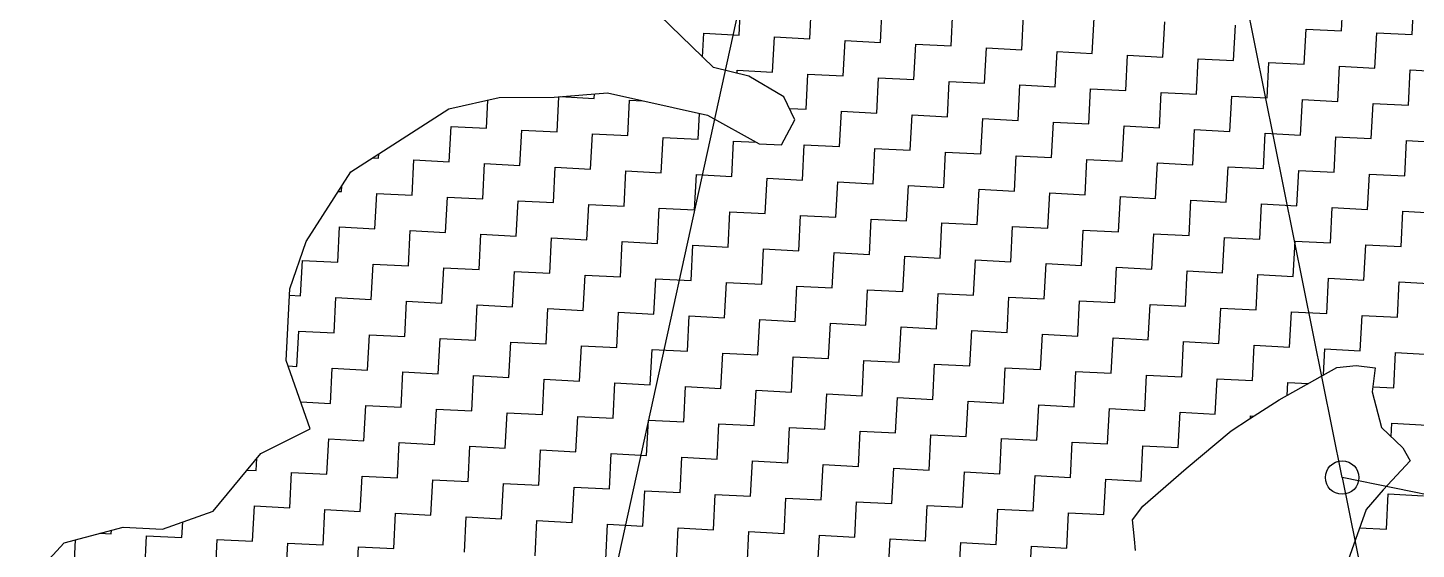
# Model space of a CAD drawing. Header units: metres. Extents: x 281214 to 284109, y 2088556 to 2092246.
# Drawn here: x 281427.3 to 281674.5, y 2091688.2 to 2091781 of the extents above; entities that cross this region are included whole.
import ezdxf

# ---------------------------------------------------------------- set-up
doc = ezdxf.new("R2010")
doc.units = ezdxf.units.M
doc.layers.add('POLY_HATCH', color=12, linetype='Continuous')
doc.layers.add('POLY_PARCEL', color=6, linetype='Continuous')

msp = doc.modelspace()

# ---------------------------------------------------------------- linework, layer by layer
msp.add_circle((281661.36, 2091700.98), 2.98)
at = {"layer": 'POLY_HATCH', "linetype": 'Continuous'}
for p, q in [((281554, 2091779.73), (281554.33, 2091786.02)), ((281566.58, 2091779.08), (281566.9, 2091785.37)), ((281579.15, 2091778.43), (281579.48, 2091784.72)), ((281661.23, 2091780.48), (281661.55, 2091786.77)), ((281673.8, 2091779.82), (281674.13, 2091786.11)), ((281591.73, 2091777.78), (281592.06, 2091784.07)), ((281604.31, 2091777.12), (281604.63, 2091783.41)), ((281616.88, 2091776.47), (281617.21, 2091782.76)), ((281547.49, 2091775.82), (281547.71, 2091780.06)), ((281547.71, 2091780.06), (281554, 2091779.73)), ((281629.46, 2091775.82), (281629.79, 2091782.11)), ((281642.04, 2091775.17), (281642.36, 2091781.46)), ((281654.61, 2091774.52), (281654.94, 2091780.8)), ((281654.94, 2091780.8), (281661.23, 2091780.48)), ((281667.19, 2091773.86), (281667.51, 2091780.15)), ((281667.51, 2091780.15), (281673.8, 2091779.82)), ((281559.96, 2091773.12), (281560.29, 2091779.41)), ((281560.29, 2091779.41), (281566.58, 2091779.08)), ((281572.54, 2091772.47), (281572.87, 2091778.76)), ((281572.87, 2091778.76), (281579.15, 2091778.43)), ((281585.12, 2091771.81), (281585.44, 2091778.1)), ((281585.44, 2091778.1), (281591.73, 2091777.78)), ((281597.69, 2091771.16), (281598.02, 2091777.45)), ((281598.02, 2091777.45), (281604.31, 2091777.12)), ((281610.27, 2091770.51), (281610.59, 2091776.8)), ((281610.59, 2091776.8), (281616.88, 2091776.47)), ((281622.84, 2091769.86), (281623.17, 2091776.15)), ((281623.17, 2091776.15), (281629.46, 2091775.82)), ((281635.42, 2091769.21), (281635.75, 2091775.49)), ((281635.75, 2091775.49), (281642.04, 2091775.17)), ((281648, 2091768.55), (281648.32, 2091774.84)), ((281648.32, 2091774.84), (281654.61, 2091774.52)), ((281553.65, 2091772.9), (281553.67, 2091773.45)), ((281553.67, 2091773.45), (281559.96, 2091773.12)), ((281565.93, 2091766.51), (281566.25, 2091772.79)), ((281566.25, 2091772.79), (281572.54, 2091772.47)), ((281660.57, 2091767.9), (281660.9, 2091774.19)), ((281660.9, 2091774.19), (281667.19, 2091773.86)), ((281673.15, 2091767.25), (281673.48, 2091773.54)), ((281673.48, 2091773.54), (281679.76, 2091773.21)), ((281578.5, 2091765.85), (281578.83, 2091772.14)), ((281578.83, 2091772.14), (281585.12, 2091771.81)), ((281591.08, 2091765.2), (281591.4, 2091771.49)), ((281591.4, 2091771.49), (281597.69, 2091771.16)), ((281603.65, 2091764.55), (281603.98, 2091770.84)), ((281603.98, 2091770.84), (281610.27, 2091770.51)), ((281616.23, 2091763.9), (281616.56, 2091770.18)), ((281616.56, 2091770.18), (281622.84, 2091769.86)), ((281509.01, 2091763.15), (281509.26, 2091768.15)), ((281521.58, 2091762.5), (281521.91, 2091768.76)), ((281522.13, 2091768.78), (281528.2, 2091768.46)), ((281528.2, 2091768.46), (281528.24, 2091769.24)), ((281534.16, 2091761.85), (281534.48, 2091768.14)), ((281534.48, 2091768.14), (281536.88, 2091768.01)), ((281628.81, 2091763.24), (281629.13, 2091769.53)), ((281629.13, 2091769.53), (281635.42, 2091769.21)), ((281641.38, 2091762.59), (281641.71, 2091768.88)), ((281641.71, 2091768.88), (281648, 2091768.55)), ((281653.96, 2091761.94), (281654.29, 2091768.23)), ((281654.29, 2091768.23), (281660.57, 2091767.9)), ((281666.54, 2091761.29), (281666.86, 2091767.57)), ((281666.86, 2091767.57), (281673.15, 2091767.25)), ((281546.73, 2091761.2), (281546.97, 2091765.76)), ((281562.95, 2091766.66), (281565.93, 2091766.51)), ((281571.89, 2091759.89), (281572.21, 2091766.18)), ((281572.21, 2091766.18), (281578.5, 2091765.85)), ((281584.46, 2091759.24), (281584.79, 2091765.53)), ((281584.79, 2091765.53), (281591.08, 2091765.2)), ((281502.39, 2091757.19), (281502.72, 2091763.48)), ((281502.72, 2091763.48), (281509.01, 2091763.15)), ((281514.97, 2091756.54), (281515.29, 2091762.83)), ((281515.29, 2091762.83), (281521.58, 2091762.5)), ((281597.04, 2091758.59), (281597.37, 2091764.87)), ((281597.37, 2091764.87), (281603.65, 2091764.55)), ((281609.62, 2091757.93), (281609.94, 2091764.22)), ((281609.94, 2091764.22), (281616.23, 2091763.9)), ((281622.19, 2091757.28), (281622.52, 2091763.57)), ((281622.52, 2091763.57), (281628.81, 2091763.24)), ((281634.77, 2091756.63), (281635.09, 2091762.92)), ((281635.09, 2091762.92), (281641.38, 2091762.59)), ((281527.54, 2091755.89), (281527.87, 2091762.17)), ((281527.87, 2091762.17), (281534.16, 2091761.85)), ((281540.12, 2091755.23), (281540.45, 2091761.52)), ((281540.45, 2091761.52), (281546.73, 2091761.2)), ((281552.7, 2091754.58), (281553.02, 2091760.87)), ((281553.02, 2091760.87), (281557.09, 2091760.66)), ((281565.27, 2091753.93), (281565.6, 2091760.22)), ((281565.6, 2091760.22), (281571.89, 2091759.89)), ((281647.35, 2091755.98), (281647.67, 2091762.27)), ((281647.67, 2091762.27), (281653.96, 2091761.94)), ((281659.92, 2091755.32), (281660.25, 2091761.61)), ((281660.25, 2091761.61), (281666.54, 2091761.29)), ((281672.5, 2091754.67), (281672.82, 2091760.96)), ((281672.82, 2091760.96), (281679.11, 2091760.63)), ((281488.79, 2091757.9), (281489.81, 2091757.84)), ((281489.81, 2091757.84), (281489.85, 2091758.58)), ((281495.78, 2091751.23), (281496.1, 2091757.52)), ((281496.1, 2091757.52), (281502.39, 2091757.19)), ((281577.85, 2091753.28), (281578.18, 2091759.56)), ((281578.18, 2091759.56), (281584.46, 2091759.24)), ((281590.43, 2091752.62), (281590.75, 2091758.91)), ((281590.75, 2091758.91), (281597.04, 2091758.59)), ((281603, 2091751.97), (281603.33, 2091758.26)), ((281603.33, 2091758.26), (281609.62, 2091757.93)), ((281615.58, 2091751.32), (281615.9, 2091757.61)), ((281615.9, 2091757.61), (281622.19, 2091757.28)), ((281508.35, 2091750.58), (281508.68, 2091756.86)), ((281508.68, 2091756.86), (281514.97, 2091756.54)), ((281520.93, 2091749.92), (281521.26, 2091756.21)), ((281521.26, 2091756.21), (281527.54, 2091755.89)), ((281533.51, 2091749.27), (281533.83, 2091755.56)), ((281533.83, 2091755.56), (281540.12, 2091755.23)), ((281628.15, 2091750.67), (281628.48, 2091756.96)), ((281628.48, 2091756.96), (281634.77, 2091756.63)), ((281640.73, 2091750.01), (281641.06, 2091756.3)), ((281641.06, 2091756.3), (281647.35, 2091755.98)), ((281653.31, 2091749.36), (281653.63, 2091755.65)), ((281653.63, 2091755.65), (281659.92, 2091755.32)), ((281483.2, 2091751.88), (281483.25, 2091752.85)), ((281546.08, 2091748.62), (281546.41, 2091754.91)), ((281546.41, 2091754.91), (281552.7, 2091754.58)), ((281558.66, 2091747.97), (281558.98, 2091754.26)), ((281558.98, 2091754.26), (281565.27, 2091753.93)), ((281571.23, 2091747.31), (281571.56, 2091753.6)), ((281571.56, 2091753.6), (281577.85, 2091753.28)), ((281583.81, 2091746.66), (281584.14, 2091752.95)), ((281584.14, 2091752.95), (281590.43, 2091752.62)), ((281665.88, 2091748.71), (281666.21, 2091755)), ((281666.21, 2091755), (281672.5, 2091754.67)), ((281482.65, 2091751.91), (281483.2, 2091751.88)), ((281489.16, 2091745.27), (281489.49, 2091751.55)), ((281489.49, 2091751.55), (281495.78, 2091751.23)), ((281501.74, 2091744.61), (281502.06, 2091750.9)), ((281502.06, 2091750.9), (281508.35, 2091750.58)), ((281514.32, 2091743.96), (281514.64, 2091750.25)), ((281514.64, 2091750.25), (281520.93, 2091749.92)), ((281596.39, 2091746.01), (281596.71, 2091752.3)), ((281596.71, 2091752.3), (281603, 2091751.97)), ((281608.96, 2091745.36), (281609.29, 2091751.65)), ((281609.29, 2091751.65), (281615.58, 2091751.32)), ((281621.54, 2091744.71), (281621.87, 2091750.99)), ((281621.87, 2091750.99), (281628.15, 2091750.67)), ((281634.12, 2091744.05), (281634.44, 2091750.34)), ((281634.44, 2091750.34), (281640.73, 2091750.01)), ((281526.89, 2091743.31), (281527.22, 2091749.6)), ((281527.22, 2091749.6), (281533.51, 2091749.27)), ((281539.47, 2091742.66), (281539.79, 2091748.95)), ((281539.79, 2091748.95), (281546.08, 2091748.62)), ((281552.04, 2091742), (281552.37, 2091748.29)), ((281552.37, 2091748.29), (281558.66, 2091747.97)), ((281564.62, 2091741.35), (281564.95, 2091747.64)), ((281564.95, 2091747.64), (281571.23, 2091747.31)), ((281646.69, 2091743.4), (281647.02, 2091749.69)), ((281647.02, 2091749.69), (281653.31, 2091749.36)), ((281659.27, 2091742.75), (281659.6, 2091749.04)), ((281659.6, 2091749.04), (281665.88, 2091748.71)), ((281671.85, 2091742.1), (281672.17, 2091748.38)), ((281672.17, 2091748.38), (281678.46, 2091748.06)), ((281482.55, 2091739.3), (281482.87, 2091745.59)), ((281482.87, 2091745.59), (281489.16, 2091745.27)), ((281577.2, 2091740.7), (281577.52, 2091746.99)), ((281577.52, 2091746.99), (281583.81, 2091746.66)), ((281589.77, 2091740.05), (281590.1, 2091746.34)), ((281590.1, 2091746.34), (281596.39, 2091746.01)), ((281602.35, 2091739.4), (281602.68, 2091745.68)), ((281602.68, 2091745.68), (281608.96, 2091745.36)), ((281495.12, 2091738.65), (281495.45, 2091744.94)), ((281495.45, 2091744.94), (281501.74, 2091744.61)), ((281507.7, 2091738), (281508.03, 2091744.29)), ((281508.03, 2091744.29), (281514.32, 2091743.96)), ((281520.28, 2091737.35), (281520.6, 2091743.64)), ((281520.6, 2091743.64), (281526.89, 2091743.31)), ((281532.85, 2091736.7), (281533.18, 2091742.98)), ((281533.18, 2091742.98), (281539.47, 2091742.66)), ((281614.93, 2091738.74), (281615.25, 2091745.03)), ((281615.25, 2091745.03), (281621.54, 2091744.71)), ((281627.5, 2091738.09), (281627.83, 2091744.38)), ((281627.83, 2091744.38), (281634.12, 2091744.05)), ((281640.08, 2091737.44), (281640.4, 2091743.73)), ((281640.4, 2091743.73), (281646.69, 2091743.4)), ((281652.65, 2091736.79), (281652.98, 2091743.07)), ((281652.98, 2091743.07), (281659.27, 2091742.75)), ((281545.43, 2091736.04), (281545.76, 2091742.33)), ((281545.76, 2091742.33), (281552.04, 2091742)), ((281558.01, 2091735.39), (281558.33, 2091741.68)), ((281558.33, 2091741.68), (281564.62, 2091741.35)), ((281570.58, 2091734.74), (281570.91, 2091741.03)), ((281570.91, 2091741.03), (281577.2, 2091740.7)), ((281583.16, 2091734.09), (281583.48, 2091740.37)), ((281583.48, 2091740.37), (281589.77, 2091740.05)), ((281665.23, 2091736.13), (281665.56, 2091742.42)), ((281665.56, 2091742.42), (281671.85, 2091742.1)), ((281475.93, 2091733.34), (281476.26, 2091739.63)), ((281476.26, 2091739.63), (281482.55, 2091739.3)), ((281488.51, 2091732.69), (281488.84, 2091738.98)), ((281488.84, 2091738.98), (281495.12, 2091738.65)), ((281501.09, 2091732.04), (281501.41, 2091738.33)), ((281501.41, 2091738.33), (281507.7, 2091738)), ((281595.74, 2091733.43), (281596.06, 2091739.72)), ((281596.06, 2091739.72), (281602.35, 2091739.4)), ((281608.31, 2091732.78), (281608.64, 2091739.07)), ((281608.64, 2091739.07), (281614.93, 2091738.74)), ((281620.89, 2091732.13), (281621.21, 2091738.42)), ((281621.21, 2091738.42), (281627.5, 2091738.09)), ((281633.46, 2091731.48), (281633.79, 2091737.76)), ((281633.79, 2091737.76), (281640.08, 2091737.44)), ((281513.66, 2091731.39), (281513.99, 2091737.67)), ((281513.99, 2091737.67), (281520.28, 2091737.35)), ((281526.24, 2091730.73), (281526.57, 2091737.02)), ((281526.57, 2091737.02), (281532.85, 2091736.7)), ((281538.82, 2091730.08), (281539.14, 2091736.37)), ((281539.14, 2091736.37), (281545.43, 2091736.04)), ((281551.39, 2091729.43), (281551.72, 2091735.72)), ((281551.72, 2091735.72), (281558.01, 2091735.39)), ((281646.04, 2091730.82), (281646.37, 2091737.11)), ((281646.37, 2091737.11), (281652.65, 2091736.79)), ((281658.62, 2091730.17), (281658.94, 2091736.46)), ((281658.94, 2091736.46), (281665.23, 2091736.13)), ((281671.19, 2091729.52), (281671.52, 2091735.81)), ((281671.52, 2091735.81), (281677.81, 2091735.48)), ((281473.97, 2091733.44), (281475.93, 2091733.34)), ((281481.9, 2091726.73), (281482.22, 2091733.02)), ((281482.22, 2091733.02), (281488.51, 2091732.69)), ((281563.97, 2091728.78), (281564.29, 2091735.06)), ((281564.29, 2091735.06), (281570.58, 2091734.74)), ((281576.54, 2091728.12), (281576.87, 2091734.41)), ((281576.87, 2091734.41), (281583.16, 2091734.09)), ((281589.12, 2091727.47), (281589.45, 2091733.76)), ((281589.45, 2091733.76), (281595.74, 2091733.43)), ((281601.7, 2091726.82), (281602.02, 2091733.11)), ((281602.02, 2091733.11), (281608.31, 2091732.78)), ((281494.47, 2091726.08), (281494.8, 2091732.36)), ((281494.8, 2091732.36), (281501.09, 2091732.04)), ((281507.05, 2091725.42), (281507.37, 2091731.71)), ((281507.37, 2091731.71), (281513.66, 2091731.39)), ((281519.62, 2091724.77), (281519.95, 2091731.06)), ((281519.95, 2091731.06), (281526.24, 2091730.73)), ((281532.2, 2091724.12), (281532.53, 2091730.41)), ((281532.53, 2091730.41), (281538.82, 2091730.08)), ((281614.27, 2091726.17), (281614.6, 2091732.46)), ((281614.6, 2091732.46), (281620.89, 2091732.13)), ((281626.85, 2091725.51), (281627.18, 2091731.8)), ((281627.18, 2091731.8), (281633.46, 2091731.48)), ((281639.43, 2091724.86), (281639.75, 2091731.15)), ((281639.75, 2091731.15), (281646.04, 2091730.82)), ((281652, 2091724.21), (281652.33, 2091730.5)), ((281652.33, 2091730.5), (281658.62, 2091730.17)), ((281544.78, 2091723.47), (281545.1, 2091729.75)), ((281545.1, 2091729.75), (281551.39, 2091729.43)), ((281557.35, 2091722.81), (281557.68, 2091729.1)), ((281557.68, 2091729.1), (281563.97, 2091728.78)), ((281569.93, 2091722.16), (281570.26, 2091728.45)), ((281570.26, 2091728.45), (281576.54, 2091728.12)), ((281664.58, 2091723.56), (281664.9, 2091729.85)), ((281664.9, 2091729.85), (281671.19, 2091729.52)), ((281475.28, 2091720.77), (281475.61, 2091727.05)), ((281475.61, 2091727.05), (281481.9, 2091726.73)), ((281487.86, 2091720.11), (281488.18, 2091726.4)), ((281488.18, 2091726.4), (281494.47, 2091726.08)), ((281500.43, 2091719.46), (281500.76, 2091725.75)), ((281500.76, 2091725.75), (281507.05, 2091725.42)), ((281582.51, 2091721.51), (281582.83, 2091727.8)), ((281582.83, 2091727.8), (281589.12, 2091727.47)), ((281595.08, 2091720.86), (281595.41, 2091727.15)), ((281595.41, 2091727.15), (281601.7, 2091726.82)), ((281607.66, 2091720.2), (281607.99, 2091726.49)), ((281607.99, 2091726.49), (281614.27, 2091726.17)), ((281620.24, 2091719.55), (281620.56, 2091725.84)), ((281620.56, 2091725.84), (281626.85, 2091725.51)), ((281513.01, 2091718.81), (281513.34, 2091725.1)), ((281513.34, 2091725.1), (281519.62, 2091724.77)), ((281525.59, 2091718.16), (281525.91, 2091724.45)), ((281525.91, 2091724.45), (281532.2, 2091724.12)), ((281538.16, 2091717.5), (281538.49, 2091723.79)), ((281538.49, 2091723.79), (281544.78, 2091723.47)), ((281550.74, 2091716.85), (281551.07, 2091723.14)), ((281551.07, 2091723.14), (281557.35, 2091722.81)), ((281632.81, 2091718.9), (281633.14, 2091725.19)), ((281633.14, 2091725.19), (281639.43, 2091724.86)), ((281645.39, 2091718.25), (281645.71, 2091724.54)), ((281645.71, 2091724.54), (281652, 2091724.21)), ((281658.05, 2091719.24), (281658.29, 2091723.88)), ((281658.29, 2091723.88), (281664.58, 2091723.56)), ((281670.54, 2091716.94), (281670.87, 2091723.23)), ((281670.87, 2091723.23), (281677.16, 2091722.91)), ((281473.7, 2091720.85), (281475.28, 2091720.77)), ((281481.24, 2091714.15), (281481.57, 2091720.44)), ((281481.57, 2091720.44), (281487.86, 2091720.11)), ((281563.32, 2091716.2), (281563.64, 2091722.49)), ((281563.64, 2091722.49), (281569.93, 2091722.16)), ((281575.89, 2091715.55), (281576.22, 2091721.84)), ((281576.22, 2091721.84), (281582.51, 2091721.51)), ((281588.47, 2091714.9), (281588.79, 2091721.18)), ((281588.79, 2091721.18), (281595.08, 2091720.86)), ((281601.04, 2091714.24), (281601.37, 2091720.53)), ((281601.37, 2091720.53), (281607.66, 2091720.2)), ((281493.82, 2091713.5), (281494.15, 2091719.79)), ((281494.15, 2091719.79), (281500.43, 2091719.46)), ((281506.4, 2091712.85), (281506.72, 2091719.14)), ((281506.72, 2091719.14), (281513.01, 2091718.81)), ((281518.97, 2091712.19), (281519.3, 2091718.48)), ((281519.3, 2091718.48), (281525.59, 2091718.16)), ((281613.62, 2091713.59), (281613.95, 2091719.88)), ((281613.95, 2091719.88), (281620.24, 2091719.55)), ((281626.2, 2091712.94), (281626.52, 2091719.23)), ((281626.52, 2091719.23), (281632.81, 2091718.9)), ((281638.77, 2091712.29), (281639.1, 2091718.57)), ((281639.1, 2091718.57), (281645.39, 2091718.25)), ((281531.55, 2091711.54), (281531.87, 2091717.83)), ((281531.87, 2091717.83), (281538.16, 2091717.5)), ((281544.13, 2091710.89), (281544.45, 2091717.18)), ((281544.45, 2091717.18), (281550.74, 2091716.85)), ((281556.7, 2091710.24), (281557.03, 2091716.53)), ((281557.03, 2091716.53), (281563.32, 2091716.2)), ((281569.28, 2091709.59), (281569.6, 2091715.87)), ((281569.6, 2091715.87), (281575.89, 2091715.55)), ((281651.56, 2091715.61), (281651.68, 2091717.92)), ((281651.68, 2091717.92), (281655.35, 2091717.73)), ((281666.82, 2091717.14), (281670.54, 2091716.94)), ((281475.95, 2091714.43), (281481.24, 2091714.15)), ((281487.21, 2091707.54), (281487.53, 2091713.83)), ((281487.53, 2091713.83), (281493.82, 2091713.5)), ((281499.78, 2091706.89), (281500.11, 2091713.17)), ((281500.11, 2091713.17), (281506.4, 2091712.85)), ((281581.85, 2091708.93), (281582.18, 2091715.22)), ((281582.18, 2091715.22), (281588.47, 2091714.9)), ((281594.43, 2091708.28), (281594.76, 2091714.57)), ((281594.76, 2091714.57), (281601.04, 2091714.24)), ((281607.01, 2091707.63), (281607.33, 2091713.92)), ((281607.33, 2091713.92), (281613.62, 2091713.59)), ((281619.58, 2091706.98), (281619.91, 2091713.26)), ((281619.91, 2091713.26), (281626.2, 2091712.94)), ((281512.36, 2091706.23), (281512.68, 2091712.52)), ((281512.68, 2091712.52), (281518.97, 2091712.19)), ((281524.93, 2091705.58), (281525.26, 2091711.87)), ((281525.26, 2091711.87), (281531.55, 2091711.54)), ((281537.51, 2091704.93), (281537.84, 2091711.22)), ((281537.84, 2091711.22), (281544.13, 2091710.89)), ((281550.09, 2091704.28), (281550.41, 2091710.56)), ((281550.41, 2091710.56), (281556.7, 2091710.24)), ((281632.16, 2091706.32), (281632.49, 2091712.61)), ((281632.49, 2091712.61), (281638.77, 2091712.29)), ((281645.04, 2091711.53), (281645.06, 2091711.96)), ((281645.06, 2091711.96), (281645.66, 2091711.93)), ((281670.09, 2091708.28), (281670.21, 2091710.66)), ((281670.21, 2091710.66), (281676.5, 2091710.33)), ((281562.66, 2091703.62), (281562.99, 2091709.91)), ((281562.99, 2091709.91), (281569.28, 2091709.59)), ((281575.24, 2091702.97), (281575.57, 2091709.26)), ((281575.57, 2091709.26), (281581.85, 2091708.93)), ((281587.82, 2091702.32), (281588.14, 2091708.61)), ((281588.14, 2091708.61), (281594.43, 2091708.28)), ((281480.59, 2091701.58), (281480.92, 2091707.86)), ((281480.92, 2091707.86), (281487.21, 2091707.54)), ((281493.17, 2091700.92), (281493.49, 2091707.21)), ((281493.49, 2091707.21), (281499.78, 2091706.89)), ((281505.74, 2091700.27), (281506.07, 2091706.56)), ((281506.07, 2091706.56), (281512.36, 2091706.23)), ((281518.32, 2091699.62), (281518.65, 2091705.91)), ((281518.65, 2091705.91), (281524.93, 2091705.58)), ((281600.39, 2091701.67), (281600.72, 2091707.95)), ((281600.72, 2091707.95), (281607.01, 2091707.63)), ((281612.97, 2091701.01), (281613.29, 2091707.3)), ((281613.29, 2091707.3), (281619.58, 2091706.98)), ((281625.55, 2091700.36), (281625.87, 2091706.65)), ((281625.87, 2091706.65), (281632.16, 2091706.32)), ((281468.01, 2091702.23), (281468.13, 2091704.38)), ((281530.9, 2091698.97), (281531.22, 2091705.25)), ((281531.22, 2091705.25), (281537.51, 2091704.93)), ((281543.47, 2091698.31), (281543.8, 2091704.6)), ((281543.8, 2091704.6), (281550.09, 2091704.28)), ((281556.05, 2091697.66), (281556.38, 2091703.95)), ((281556.38, 2091703.95), (281562.66, 2091703.62)), ((281568.63, 2091697.01), (281568.95, 2091703.3)), ((281568.95, 2091703.3), (281575.24, 2091702.97)), ((281466.41, 2091702.31), (281468.01, 2091702.23)), ((281473.98, 2091695.61), (281474.3, 2091701.9)), ((281474.3, 2091701.9), (281480.59, 2091701.58)), ((281486.55, 2091694.96), (281486.88, 2091701.25)), ((281486.88, 2091701.25), (281493.17, 2091700.92)), ((281581.2, 2091696.36), (281581.53, 2091702.65)), ((281581.53, 2091702.65), (281587.82, 2091702.32)), ((281593.78, 2091695.7), (281594.1, 2091701.99)), ((281594.1, 2091701.99), (281600.39, 2091701.67)), ((281606.35, 2091695.05), (281606.68, 2091701.34)), ((281606.68, 2091701.34), (281612.97, 2091701.01)), ((281618.93, 2091694.4), (281619.26, 2091700.69)), ((281619.26, 2091700.69), (281625.55, 2091700.36)), ((281499.13, 2091694.31), (281499.46, 2091700.6)), ((281499.46, 2091700.6), (281505.74, 2091700.27)), ((281511.71, 2091693.66), (281512.03, 2091699.94)), ((281512.03, 2091699.94), (281518.32, 2091699.62)), ((281524.28, 2091693), (281524.61, 2091699.29)), ((281524.61, 2091699.29), (281530.9, 2091698.97)), ((281536.86, 2091692.35), (281537.18, 2091698.64)), ((281537.18, 2091698.64), (281543.47, 2091698.31)), ((281467.36, 2091689.65), (281467.69, 2091695.94)), ((281467.69, 2091695.94), (281473.98, 2091695.61)), ((281549.43, 2091691.7), (281549.76, 2091697.99)), ((281549.76, 2091697.99), (281556.05, 2091697.66)), ((281562.01, 2091691.05), (281562.34, 2091697.34)), ((281562.34, 2091697.34), (281568.63, 2091697.01)), ((281574.59, 2091690.4), (281574.91, 2091696.68)), ((281574.91, 2091696.68), (281581.2, 2091696.36)), ((281587.16, 2091689.74), (281587.49, 2091696.03)), ((281587.49, 2091696.03), (281593.78, 2091695.7)), ((281669.24, 2091691.79), (281669.56, 2091698.08)), ((281669.56, 2091698.08), (281675.85, 2091697.75)), ((281479.94, 2091689), (281480.26, 2091695.29)), ((281480.26, 2091695.29), (281486.55, 2091694.96)), ((281492.52, 2091688.35), (281492.84, 2091694.64)), ((281492.84, 2091694.64), (281499.13, 2091694.31)), ((281505.09, 2091687.69), (281505.42, 2091693.98)), ((281505.42, 2091693.98), (281511.71, 2091693.66)), ((281517.67, 2091687.04), (281517.99, 2091693.33)), ((281517.99, 2091693.33), (281524.28, 2091693)), ((281599.74, 2091689.09), (281600.07, 2091695.38)), ((281600.07, 2091695.38), (281606.35, 2091695.05)), ((281612.32, 2091688.44), (281612.64, 2091694.73)), ((281612.64, 2091694.73), (281618.93, 2091694.4)), ((281440.18, 2091691.06), (281442.21, 2091690.96)), ((281442.21, 2091690.96), (281442.24, 2091691.61)), ((281454.79, 2091690.3), (281454.93, 2091693.08)), ((281530.24, 2091686.39), (281530.57, 2091692.68)), ((281530.57, 2091692.68), (281536.86, 2091692.35)), ((281542.82, 2091685.74), (281543.15, 2091692.03)), ((281543.15, 2091692.03), (281549.43, 2091691.7)), ((281555.4, 2091685.09), (281555.72, 2091691.37)), ((281555.72, 2091691.37), (281562.01, 2091691.05)), ((281664.47, 2091692.04), (281669.24, 2091691.79)), ((281435.6, 2091684.99), (281435.85, 2091689.91)), ((281448.17, 2091684.34), (281448.5, 2091690.63)), ((281448.5, 2091690.63), (281454.79, 2091690.3)), ((281460.75, 2091683.69), (281461.07, 2091689.98)), ((281461.07, 2091689.98), (281467.36, 2091689.65)), ((281473.32, 2091683.04), (281473.65, 2091689.33)), ((281473.65, 2091689.33), (281479.94, 2091689)), ((281485.9, 2091682.39), (281486.23, 2091688.67)), ((281486.23, 2091688.67), (281492.52, 2091688.35)), ((281567.97, 2091684.43), (281568.3, 2091690.72)), ((281568.3, 2091690.72), (281574.59, 2091690.4)), ((281580.55, 2091683.78), (281580.88, 2091690.07)), ((281580.88, 2091690.07), (281587.16, 2091689.74)), ((281593.13, 2091683.13), (281593.45, 2091689.42)), ((281593.45, 2091689.42), (281599.74, 2091689.09)), ((281605.7, 2091682.48), (281606.03, 2091688.76)), ((281606.03, 2091688.76), (281612.32, 2091688.44))]:
    msp.add_line(p, q, dxfattribs=at)
at = {"layer": 'POLY_HATCH'}
for p, q in [((281549.42, 2091773.94), (281539.83, 2091783.28)), ((281555.75, 2091772.39), (281549.42, 2091773.94)), ((281561.97, 2091768.71), (281555.75, 2091772.39)), ((281502.33, 2091766.61), (281511.28, 2091768.59)), ((281511.28, 2091768.59), (281521.06, 2091768.69)), ((281521.06, 2091768.69), (281530.56, 2091769.42)), ((281530.56, 2091769.42), (281548.37, 2091765.45)), ((281563.9, 2091764.64), (281561.97, 2091768.71)), ((281484.88, 2091755.38), (281502.33, 2091766.61)), ((281548.37, 2091765.45), (281557.57, 2091760.39)), ((281561.53, 2091760.19), (281563.9, 2091764.64)), ((281557.57, 2091760.39), (281561.53, 2091760.19)), ((281476.9, 2091742.97), (281484.88, 2091755.38)), ((281474.03, 2091734.58), (281476.9, 2091742.97)), ((281473.36, 2091721.8), (281474.03, 2091734.58)), ((281477.62, 2091709.67), (281473.36, 2091721.8)), ((281650.15, 2091714.83), (281660.4, 2091720.55)), ((281660.4, 2091720.55), (281663.83, 2091720.94)), ((281663.83, 2091720.94), (281667.22, 2091720.48)), ((281667.22, 2091720.48), (281666.72, 2091716.24)), ((281666.72, 2091716.24), (281668.38, 2091709.9)), ((281644.86, 2091711.41), (281650.15, 2091714.83)), ((281641.62, 2091709.3), (281644.86, 2091711.41)), ((281468.84, 2091705.25), (281477.62, 2091709.67)), ((281633.59, 2091702.62), (281641.62, 2091709.3)), ((281668.38, 2091709.9), (281672.17, 2091706.3)), ((281672.17, 2091706.3), (281673.47, 2091703.96)), ((281460.37, 2091695.01), (281468.84, 2091705.25)), ((281673.47, 2091703.96), (281668.65, 2091698.81)), ((281625.85, 2091695.91), (281633.59, 2091702.62)), ((281668.65, 2091698.81), (281665.63, 2091695.27)), ((281624.02, 2091693.45), (281625.85, 2091695.91)), ((281451.35, 2091691.81), (281460.37, 2091695.01)), ((281624.41, 2091690.02), (281624.02, 2091693.45)), ((281665.63, 2091695.27), (281660.64, 2091681.32)), ((281433.82, 2091689.36), (281444.35, 2091692.17)), ((281444.35, 2091692.17), (281451.35, 2091691.81)), ((281427.35, 2091682.38), (281433.82, 2091689.36)), ((281624.59, 2091688.02), (281624.41, 2091690.02))]:
    msp.add_line(p, q, dxfattribs=at)
at = {"layer": 'POLY_PARCEL'}
for p, q in [((281567.84, 2091847.71), (281428.57, 2091213.38)), ((281661.36, 2091700.98), (281635.56, 2091828.99)), ((281661.36, 2091700.98), (281723.79, 2091394.99)), ((281721.35, 2091688.84), (281661.36, 2091700.98))]:
    msp.add_line(p, q, dxfattribs=at)

doc.saveas('drawing.dxf')
